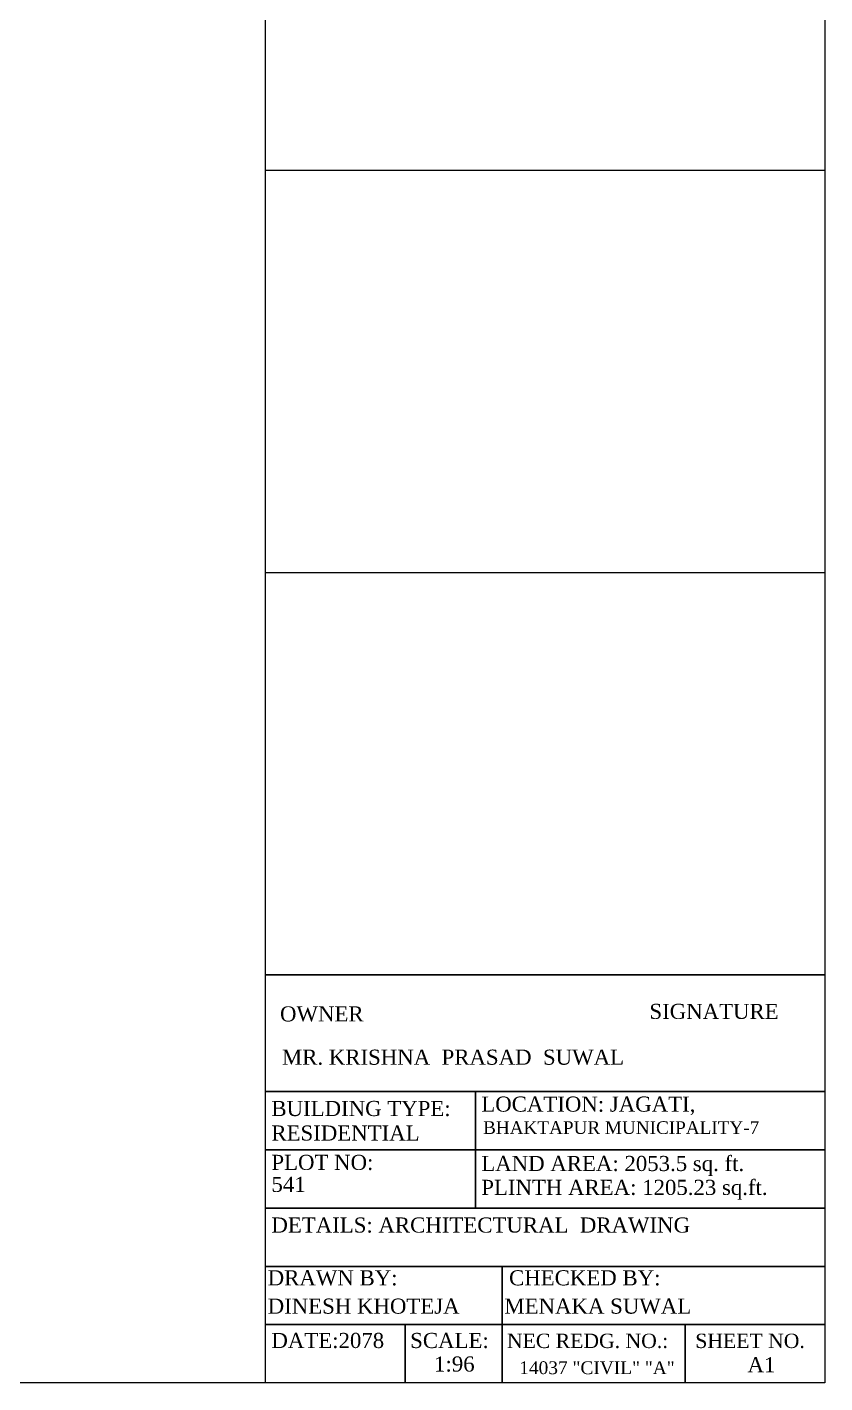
# Model space of a CAD drawing. Header units: inches. Extents: x 4069 to 291496, y -47643 to 12535.
# Drawn here: x 88493 to 89127, y 822 to 1900 of the extents above; entities that cross this region are included whole.
import ezdxf

# ---------------------------------------------------------------- set-up
doc = ezdxf.new("R2010")
doc.units = ezdxf.units.IN
doc.header["$LTSCALE"] = 5
doc.header["$MEASUREMENT"] = 0
doc.layers.add('1', color=7, linetype='Continuous', lineweight=25)
doc.layers.add('ele1', color=21, linetype='Continuous', lineweight=20)
doc.styles.add('ordinary', font='times.ttf')

msp = doc.modelspace()

# ---------------------------------------------------------------- linework, layer by layer
at = {"layer": '1'}
for p, q in [((88682.06496, 1146.71242), (89126.71558, 1146.71242)), ((88682.06496, 1054.07688), (89126.71558, 1054.07688)), ((88848.89027, 1054.07688), (88848.89027, 961.44133)), ((88682.06496, 1007.7591), (89126.71558, 1007.7591)), ((88682.06496, 961.44133), (89126.71558, 961.44133)), ((88682.06496, 915.12356), (89126.71558, 915.12356)), ((88870.15843, 915.12356), (88870.15843, 822.48801)), ((88682.06496, 868.80578), (89126.71558, 868.80578)), ((88793.22761, 822.48801), (88793.22761, 868.80578)), ((89015.55292, 822.48801), (89015.55292, 868.80578))]:
    msp.add_line(p, q, dxfattribs=at)
at = {"layer": 'ele1'}
for p, q in [((88682.06496, 822.48801), (88682.06496, 2977.82099)), ((89126.71558, 1786.24325), (88682.06496, 1786.24325)), ((89126.71558, 1466.47784), (88682.06496, 1466.47784))]:
    msp.add_line(p, q, dxfattribs=at)
msp.add_lwpolyline([(86041.75112, 2977.82099), (89126.71558, 2977.82099), (89126.71558, 822.48801), (86041.75112, 822.48801)], close=True, dxfattribs=at)
msp.add_lwpolyline([(86041.75112, 2977.82099), (89126.71558, 2977.82099), (89126.71558, 822.48801), (86041.75112, 822.48801)], close=True, dxfattribs=at)

# ---------------------------------------------------------------- texts
at = {"layer": '1', "style": 'ordinary'}
for s, height, p in [('OWNER', 12, (88693.62162, 1109.78547)), ('SIGNATURE', 12, (88987.26275, 1111.78547)), ('MR. KRISHNA  PRASAD  SUWAL', 12, (88695.15436, 1075.37927)), ('BUILDING TYPE:  ', 12, (88686.79108, 1034.60326)), ('LOCATION: JAGATI,', 12, (88853.61639, 1038.08926)), ('RESIDENTIAL', 12, (88686.79108, 1015.10326)), ('BHAKTAPUR MUNICIPALITY-7', 10.08, (88855.03858, 1020.37014)), ('PLOT NO: ', 12, (88686.79108, 991.77148)), ('LAND AREA: 2053.5 sq. ft. ', 12, (88853.61639, 990.90001)), ('541', 12, (88686.79108, 974.27148)), ('PLINTH AREA: 1205.23 sq.ft.', 12, (88853.61639, 971.90001)), ('DETAILS: ARCHITECTURAL  DRAWING ', 12, (88686.79108, 941.96772)), ('DRAWN BY:', 12, (88683.84261, 900.00741)), ('CHECKED BY: ', 12, (88875.68927, 900.00741)), ('DINESH KHOTEJA', 12, (88683.84261, 877.50741)), ('MENAKA SUWAL', 12, (88871.93608, 877.50741)), ('DATE:2078', 12, (88686.79108, 850.20364)), ('SCALE:', 12, (88797.0956, 850.20364)), ('NEC REDG. NO.:', 11.4, (88874.02642, 850.20364)), ('SHEET NO.', 11.4, (89023.71714, 850.20364)), ('A1', 12, (89065.25222, 830.93197)), ('14037 "CIVIL" "A"', 10.2, (88883.75912, 829.43743))]:
    msp.add_text(s, height=height, dxfattribs=at).set_placement(p)
msp.add_attdef('1:96', (88816.0818, 831.49767), 'SCALE', height=12, dxfattribs=at)

doc.saveas('drawing.dxf')
